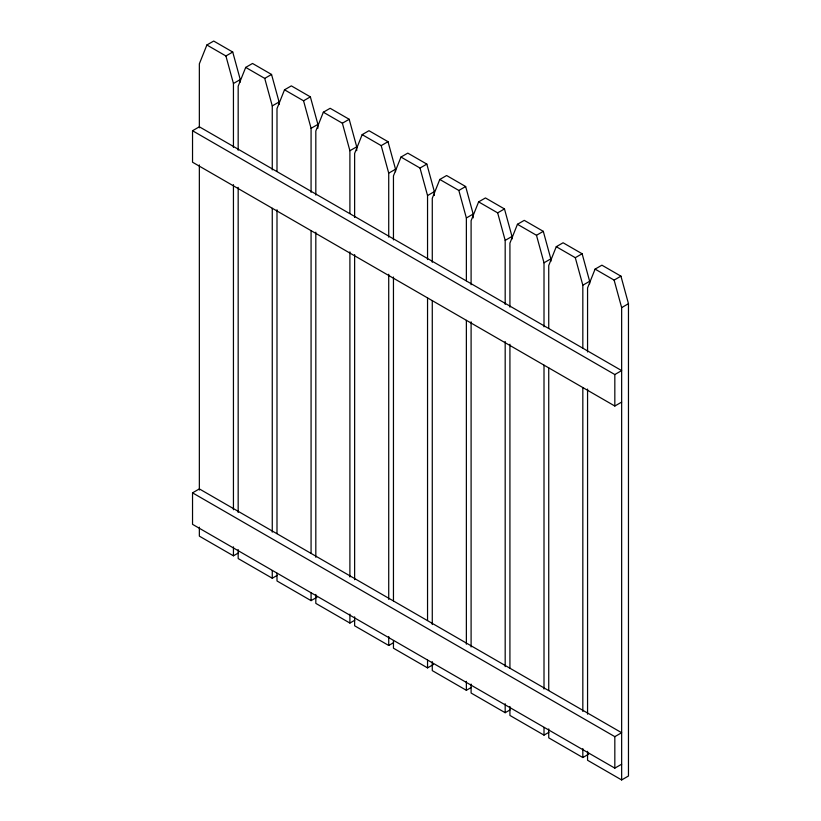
<?xml version="1.0" encoding="UTF-8"?>
<svg xmlns="http://www.w3.org/2000/svg" width="821" height="821" viewBox="0 0 821 821"><rect width="100%" height="100%" fill="white"/><g stroke="black" fill="none" stroke-linecap="round" stroke-linejoin="round"><path stroke-width="1.23" d="M240.255 82.121L240.255 79.565L232.733 52.041L213.696 41.05L206.882 44.991L199.349 63.822L199.349 127.819M279.078 104.534L279.078 101.978L271.546 74.454L252.519 63.463L245.705 67.404L238.172 86.226L238.172 150.233M317.901 128.23L317.901 124.392L310.369 96.868L291.342 85.877L284.518 89.807L276.995 108.639L276.995 171.363M356.714 150.643L356.714 146.805L349.192 119.281L330.155 108.29L323.341 112.22L315.818 131.052L315.818 195.059M395.537 171.774L395.537 169.218L388.015 141.694L368.978 130.703L362.164 134.634L354.631 153.465L354.631 217.473M434.36 195.47L434.36 191.621L426.838 164.108L407.801 153.117L400.987 157.047L393.454 175.879L393.454 239.886M473.183 217.883L473.183 214.035L465.651 186.521L446.624 175.53L439.799 179.46L432.277 198.292L432.277 262.299M512.006 239.014L512.006 236.448L504.474 208.934L485.447 197.943L478.622 201.874L471.1 220.705L471.1 284.713M550.819 261.427L550.819 258.861L543.297 231.348L524.26 220.356L517.446 224.287L509.923 243.119L509.923 307.126M589.642 283.84L589.642 281.275L582.12 253.761L563.083 242.77L556.269 246.7L548.736 265.532L548.736 328.256M587.559 751.307L587.559 760.267L621.651 779.95L628.465 776.009L628.465 303.688L620.943 276.164L601.906 265.183L595.092 269.114L587.559 287.945L587.559 351.952M206.882 44.991L225.908 55.972L232.733 52.041M233.441 147.493L233.441 83.496L240.255 79.565M245.705 67.404L264.731 78.385L271.546 74.454M192.535 130.734L199.349 126.793L621.651 370.599L614.826 374.54L192.535 130.734L192.535 162.219L614.826 406.026L621.651 402.095M272.264 169.906L272.264 105.909L279.078 101.978M284.518 89.807L303.554 100.798L310.369 96.868M311.077 192.319L311.077 128.322L317.901 124.392M323.341 112.22L342.378 123.212L349.192 119.281M349.9 213.46L349.9 150.736L356.714 146.805M362.164 134.634L381.201 145.625L388.015 141.694M388.723 237.146L388.723 173.149L395.537 169.218M400.987 157.047L420.013 168.038L426.838 164.108M427.546 259.559L427.546 195.562L434.36 191.621M439.799 179.46L458.836 190.451L465.651 186.521M466.369 280.7L466.369 217.976L473.183 214.035M478.622 201.874L497.659 212.865L504.474 208.934M505.182 304.386L505.182 240.389L512.006 236.448M517.446 224.287L536.482 235.278L543.297 231.348M544.005 326.799L544.005 262.802L550.819 258.861M556.269 246.7L575.295 257.691L582.12 253.761M192.535 492.846L199.349 488.906L621.651 732.722L614.826 736.653L192.535 492.846L192.535 524.332L614.826 768.138L621.651 764.207M582.828 347.94L582.828 285.215L589.642 281.275M595.092 269.114L614.118 280.105L620.943 276.164M621.651 779.95L621.651 307.629L628.465 303.688M199.349 527.185L199.349 536.144L233.441 555.817L238.306 553.005M238.172 549.588L238.172 558.557L272.264 578.23L277.129 575.418M276.995 573.284L276.995 580.97L311.077 600.644L316.927 597.267M315.818 594.414L315.818 603.384L349.9 623.057L354.775 620.245M354.631 616.828L354.631 625.797L388.723 645.47L393.587 642.658M393.454 640.524L393.454 648.2L427.546 667.884L433.385 664.507M432.277 661.654L432.277 670.613L466.369 690.297L471.233 687.485M471.1 684.067L471.1 693.027L505.182 712.71L510.057 709.898M509.923 706.481L509.923 715.44L544.005 735.123L548.88 732.311M548.736 728.894L548.736 737.853L582.828 757.537L588.667 754.16M614.118 280.105L621.651 307.629M575.295 257.691L582.828 285.215M536.482 235.278L544.005 262.802M497.659 212.865L505.182 240.389M458.836 190.451L466.369 217.976M420.013 168.038L427.546 195.562M381.201 145.625L388.723 173.149M342.378 123.212L349.9 150.736M303.554 100.798L311.077 128.322M264.731 78.385L272.264 105.909M225.908 55.972L233.441 83.496M614.826 374.54L614.826 406.026M614.826 736.653L614.826 768.138M587.559 389.072L587.559 714.188M582.828 387.615L582.828 711.458M582.828 748.578L582.828 757.537M548.736 367.931L548.736 690.492M544.005 365.201L544.005 689.045M544.005 727.447L544.005 735.123M509.923 344.245L509.923 668.089M505.182 341.505L505.182 666.631M505.182 703.751L505.182 712.71M471.1 321.832L471.1 646.948M466.369 320.375L466.369 644.218M466.369 681.338L466.369 690.297M432.277 300.691L432.277 624.535M427.546 297.961L427.546 620.522M427.546 660.207L427.546 667.884M393.454 277.005L393.454 600.849M388.723 274.265L388.723 599.392M388.723 636.511L388.723 645.47M354.631 254.592L354.631 579.708M349.9 251.852L349.9 576.978M349.9 614.098L349.9 623.057M315.818 232.179L315.818 557.295M311.077 230.722L311.077 553.282M311.077 592.967L311.077 600.644M276.995 209.766L276.995 533.609M272.264 208.308L272.264 532.152M272.264 570.554L272.264 578.23M238.172 187.352L238.172 512.468M233.441 184.622L233.441 509.738M233.441 546.858L233.441 555.817M199.349 164.939L199.349 490.055"/></g></svg>
